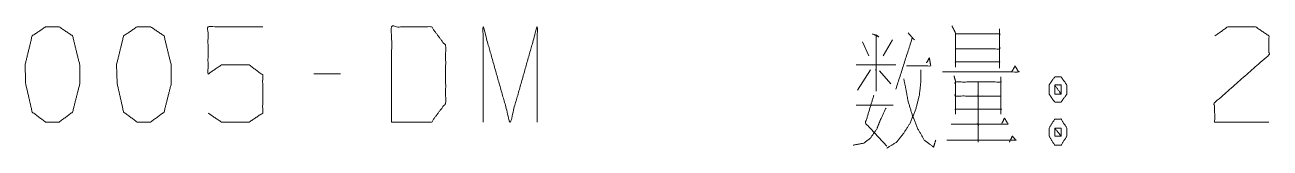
# Model space of a CAD drawing. Header units: millimetres. Extents: x 0 to 210, y 0 to 297.
# Drawn here: x 70.26 to 101.25, y 60.32 to 63.39 of the extents above; entities that cross this region are included whole.
import ezdxf

# ---------------------------------------------------------------- set-up
doc = ezdxf.new("R2010")
doc.units = ezdxf.units.MM
doc.layers.add('101', color=7, linetype='Continuous', true_color=0xffffff)

msp = doc.modelspace()

# ---------------------------------------------------------------- linework, layer by layer
at = {"layer": '101', "color": 72, "linetype": 'Continuous', "lineweight": 18}
for p, q in [((91.109, 62.966), (91.268, 62.616)), ((91.851, 63.016), (91.621, 62.616)), ((78.121, 62.166), (77.45, 62.166)), ((91.303, 62.266), (90.985, 61.766)), ((91.533, 62.241), (91.816, 61.916)), ((90.949, 61.391), (91.869, 61.391))]:
    msp.add_line(p, q, dxfattribs=at)
for points, knots in [([(71.115, 60.966), (71.451, 61.216), (71.628, 61.916), (71.628, 62.391), (71.451, 63.116), (71.115, 63.341), (70.779, 63.341), (70.444, 63.116), (70.267, 62.391), (70.284, 61.916), (70.444, 61.216), (70.779, 60.966), (71.115, 60.966)], [0, 0, 0.067526, 0.183971, 0.260583, 0.380943, 0.446141, 0.500306, 0.565504, 0.685864, 0.762529, 0.87831, 0.945835, 1, 1]), ([(73.392, 60.966), (73.727, 61.216), (73.904, 61.916), (73.904, 62.391), (73.727, 63.116), (73.392, 63.341), (73.056, 63.341), (72.72, 63.116), (72.543, 62.391), (72.561, 61.916), (72.72, 61.216), (73.056, 60.966), (73.392, 60.966)], [0, 0, 0.067526, 0.183971, 0.260583, 0.380942, 0.446141, 0.500305, 0.565504, 0.685864, 0.762529, 0.878309, 0.945835, 1, 1]), ([(74.82, 61.191), (75.156, 60.966), (75.845, 60.966), (76.181, 61.191), (76.181, 62.141), (75.845, 62.391), (75.156, 62.391), (74.82, 62.166), (74.82, 63.341), (76.181, 63.341)], [0, 0, 0.062228, 0.168344, 0.230571, 0.376815, 0.441265, 0.547381, 0.609608, 0.79049, 1, 1]), ([(79.39, 60.966), (80.38, 60.966), (80.734, 61.441), (80.734, 62.866), (80.38, 63.341), (79.39, 63.341), (79.39, 60.966)], [0, 0, 0.142135, 0.22716, 0.43179, 0.516816, 0.658951, 1, 1]), ([(81.667, 60.966), (81.667, 63.341), (82.338, 60.966), (83.01, 63.341), (83.01, 60.966)], [0, 0, 0.245192, 0.5, 0.754808, 1, 1]), ([(93.332, 63.366), (93.42, 63.191), (93.42, 62.341), (93.42, 62.466), (94.516, 62.466), (94.516, 62.316), (94.516, 63.291), (94.516, 63.166), (93.42, 63.166), (94.516, 63.166), (94.516, 62.791), (93.42, 62.791)], [0, 0, 0.027307, 0.1457, 0.163111, 0.315748, 0.336641, 0.472445, 0.489856, 0.642493, 0.79513, 0.847363, 1, 1]), ([(99.879, 63.116), (100.197, 63.341), (100.886, 63.341), (101.222, 63.116), (101.222, 62.641), (99.861, 61.441), (99.879, 60.966), (101.222, 60.966)], [0, 0, 0.069693, 0.192978, 0.265274, 0.350228, 0.674741, 0.759753, 1, 1]), ([(91.356, 63.166), (91.515, 63.091), (91.444, 63.141), (91.444, 61.741), (91.444, 62.391), (90.949, 62.391), (91.939, 62.391)], [0, 0, 0.046315, 0.069118, 0.437815, 0.608995, 0.739331, 1, 1]), ([(92.24, 63.191), (92.399, 63.016), (92.346, 63.066), (91.939, 61.791)], [0, 0, 0.143537, 0.18777, 1, 1]), ([(92.204, 62.366), (92.805, 62.366), (92.77, 62.566), (92.699, 62.441)], [0, 0, 0.634141, 0.848459, 1, 1]), ([(93.102, 62.216), (94.993, 62.216), (94.905, 62.366), (94.817, 62.216)], [0, 0, 0.844518, 0.922259, 1, 1]), ([(92.558, 62.266), (92.558, 61.966), (92.523, 61.641), (92.434, 61.291), (92.293, 60.941), (92.134, 60.691), (91.957, 60.466), (91.71, 60.316)], [0, 0, 0.134096, 0.280226, 0.441581, 0.610313, 0.742764, 0.870658, 1, 1]), ([(92.134, 62.041), (92.187, 61.791), (92.24, 61.491), (92.346, 61.141), (92.487, 60.791), (92.646, 60.516), (92.876, 60.341), (92.929, 60.516)], [0, 0, 0.122115, 0.267685, 0.442434, 0.622809, 0.77461, 0.912625, 1, 1]), ([(93.385, 62.116), (93.42, 61.991), (93.42, 61.166), (93.42, 61.291), (94.552, 61.291), (94.552, 61.166), (94.552, 62.091), (94.552, 61.966), (93.42, 61.966), (93.42, 61.616), (94.552, 61.616), (93.986, 61.616), (93.986, 61.966), (93.986, 60.466), (93.986, 60.916), (93.314, 60.916), (94.728, 60.916), (94.64, 61.066), (94.569, 60.916)], [0, 0, 0.011506, 0.084582, 0.095654, 0.195852, 0.206924, 0.288857, 0.299929, 0.400127, 0.431129, 0.531327, 0.581427, 0.612428, 0.745293, 0.785152, 0.844644, 0.969891, 0.985312, 1, 1]), ([(96.05, 62.091), (95.891, 62.091), (95.75, 61.891), (95.75, 61.666), (95.891, 61.466), (96.05, 61.466), (96.192, 61.666), (96.192, 61.891), (96.05, 62.091)], [0, 0, 0.091012, 0.231145, 0.35987, 0.5, 0.591012, 0.731142, 0.859868, 1, 1]), ([(95.891, 61.666), (96.05, 61.666), (95.891, 61.891), (95.891, 61.666)], [0, 0, 0.241164, 0.658904, 1, 1]), ([(96.05, 61.666), (96.05, 61.891), (95.891, 61.891)], [0, 0, 0.585813, 1, 1]), ([(91.391, 61.641), (91.179, 60.941), (91.71, 60.366)], [0, 0, 0.483237, 1, 1]), ([(91.692, 61.316), (91.55, 61.016), (91.462, 60.791), (91.303, 60.566), (91.144, 60.441), (90.879, 60.391)], [0, 0, 0.251049, 0.434038, 0.642626, 0.795766, 1, 1]), ([(96.192, 60.816), (96.05, 61.041), (95.891, 61.041), (95.75, 60.816), (95.75, 60.616), (95.891, 60.391), (96.05, 60.391), (96.192, 60.616), (96.192, 60.816)], [0, 0, 0.149198, 0.238514, 0.387712, 0.5, 0.649198, 0.738514, 0.887712, 1, 1]), ([(95.891, 60.816), (95.891, 60.616), (96.05, 60.616)], [0, 0, 0.556976, 1, 1]), ([(96.05, 60.816), (95.891, 60.816), (96.05, 60.616), (96.05, 60.816)], [0, 0, 0.258824, 0.674604, 1, 1]), ([(93.208, 60.516), (94.923, 60.516), (94.834, 60.616), (94.764, 60.466)], [0, 0, 0.85138, 0.917652, 1, 1])]:
    msp.add_open_spline(points, degree=1, knots=knots, dxfattribs=at)

doc.saveas('drawing.dxf')
